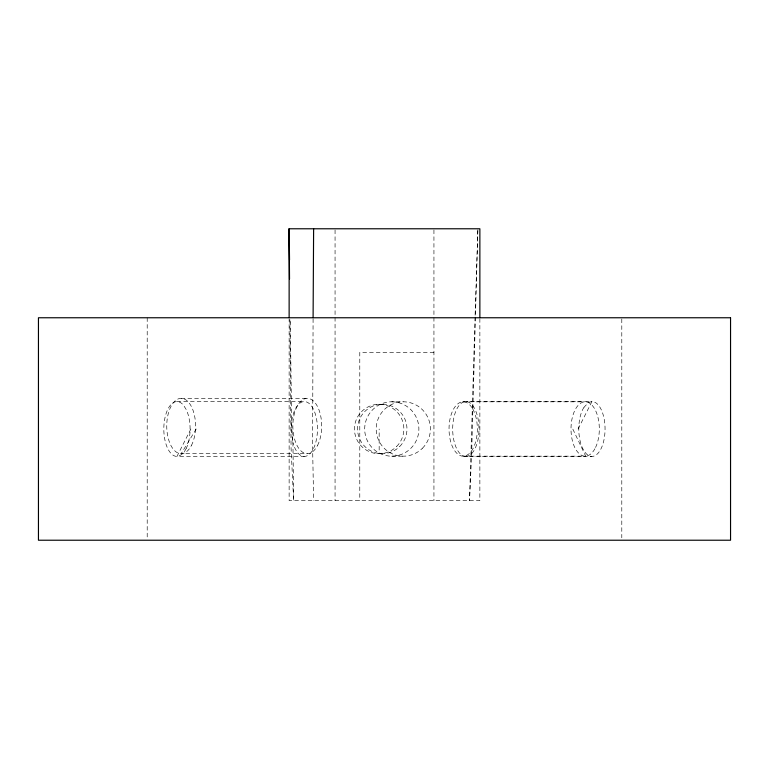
<?xml version="1.0" encoding="UTF-8"?>
<svg xmlns="http://www.w3.org/2000/svg" width="769" height="769" viewBox="0 0 769 769"><rect width="100%" height="100%" fill="white"/><g stroke="black" fill="none" stroke-linecap="round" stroke-linejoin="round"><path stroke-width="0.58" stroke-dasharray="3.85 2.88" d="M313.089 318.818L312.579 445.597L313.617 500.677M475.04 317.068L469.532 500.677L471.608 454.969L477.885 228.778L475.079 315.876M578.125 428.996L591.919 401.553L465.831 401.553M190.875 428.996L176.957 456.43L304.313 456.43M196.22 428.996L181.157 453.71L307.273 453.71M433.937 352.365L359.786 352.365L359.786 500.677M181.157 398.342L307.273 398.342M176.957 401.553L304.313 401.553M391.786 401.803A27.194 27.107 -90 0 1 415.26 442.588A27.194 27.107 -90 0 1 368.313 442.588A27.194 27.107 -90 0 1 391.786 401.803L403.292 401.803M462.659 401.822L584.623 401.822M379.165 404.283L382.27 404.283M382.27 453.7L379.165 453.7L379.165 428.996M463.726 456.161L585.69 456.161L572.78 428.996M391.786 456.18L403.292 456.18M465.831 456.43A27.434 13.14 90 0 0 477.213 415.27A27.434 13.14 90 0 0 454.45 415.27A27.434 13.14 90 0 0 465.831 456.43L591.919 456.43M289.855 319.616L291.086 448.394L293.643 500.677L292.931 442.713L291.172 428.996L291.624 421.893L290.288 318.741M292.653 441.271L291.624 421.893A27.434 13.14 90 0 1 310.878 405.234A27.434 13.14 90 0 1 313.598 448.394A27.434 13.14 90 0 1 292.931 442.713M621.794 318.962L621.794 537.829M479.866 318.616L479.866 500.677L289.134 500.677L289.134 318.616M433.937 229.979L433.937 500.677M335.063 229.979L335.063 500.677M147.206 317.76L147.206 539.031M186.242 448.394C184.377 452.153 181.436 455.988 176.957 456.43A27.434 13.14 -90 0 1 164.268 421.893A27.434 13.14 -90 0 1 183.522 405.234L186.242 409.589A27.434 13.14 -90 0 1 186.242 448.394M584.007 407.282L582.633 409.589A27.434 13.14 -90 0 0 582.633 448.394L585.353 452.749A27.434 13.14 90 0 0 604.607 436.09A27.434 13.14 90 0 0 591.919 401.553L588.516 402.495L584.007 407.282M472.118 407.743L469.811 404.955A27.194 14.159 -90 0 0 449.048 427.641A27.194 14.159 -90 0 0 468.532 454.171A27.194 14.159 -90 0 0 472.82 409.06L472.118 407.743M191.356 445.597A27.684 14.419 -90 0 0 184.896 399.284A27.684 14.419 -90 0 0 167.238 433.187A27.684 14.419 -90 0 0 191.356 445.597M317.462 445.597A27.684 14.419 -90 0 0 311.003 399.284A27.684 14.419 -90 0 0 293.345 433.187A27.684 14.419 -90 0 0 317.462 445.597M422.46 448.221A27.194 27.107 -90 0 0 410.31 402.725A27.194 27.107 -90 0 0 377.118 436.033A27.194 27.107 -90 0 0 422.46 448.221M595.542 447.481A27.194 14.159 -90 0 0 588.304 402.485A27.194 14.159 -90 0 0 571.627 437.013A27.194 14.159 -90 0 0 595.542 447.481M396.631 446.462A24.714 24.704 -90 0 0 385.557 405.119A24.714 24.704 -90 0 0 355.297 435.389A24.714 24.704 -90 0 0 396.631 446.462M399.736 446.462A24.714 24.704 -90 0 0 388.662 405.119A24.714 24.704 -90 0 0 358.412 435.389A24.714 24.704 -90 0 0 399.736 446.462"/><path stroke-width="1.15" d="M313.098 317.616L313.617 228.778M289.529 259.96L289.134 228.778L479.866 228.778L479.866 317.414M289.529 278.974L289.134 228.778L289.134 317.414M730.55 317.76L38.45 317.76L38.45 540.223L730.55 540.223L730.55 317.76"/></g></svg>
